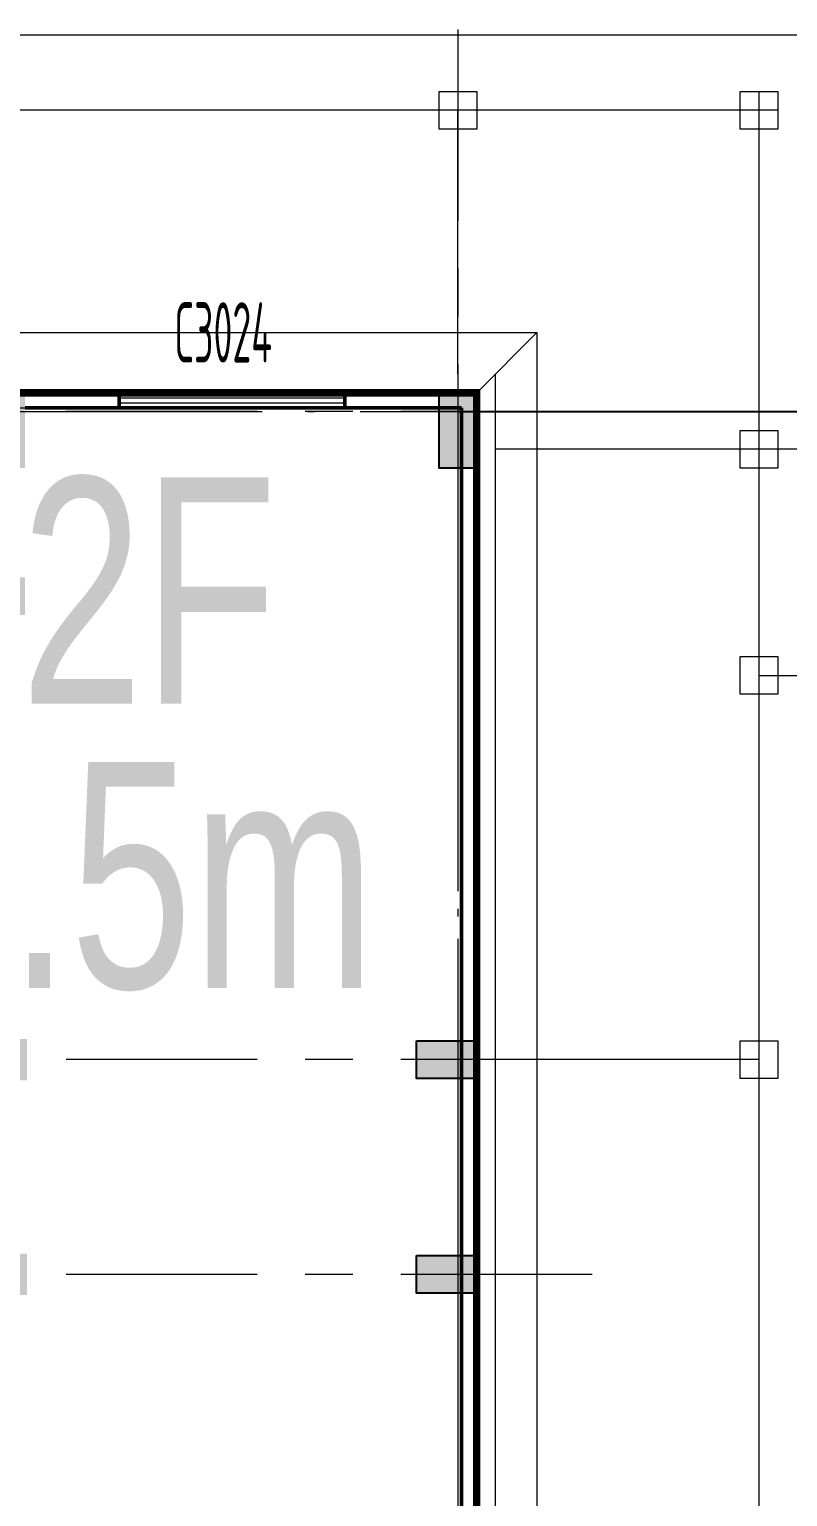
# Model space of a CAD drawing. Header units: metres. Extents: x 497148 to 498044, y 2998751 to 2999627.
# Drawn here: x 497779.74 to 497789.82, y 2999098.93 to 2999118.41 of the extents above; entities that cross this region are included whole.
import ezdxf

# ---------------------------------------------------------------- set-up
doc = ezdxf.new("R2010")
doc.units = ezdxf.units.M
for name, pattern in [('CENTER', [2, 1.25, -0.25, 0.25, -0.25]), ('DOTE', [2.4200000000000004, 2, -0.2, 0.02, -0.2]), ('ZQWS-轴网线', [4448, 2540, -636, 636, -636])]:
    doc.linetypes.add(name, pattern=pattern)
for name, color, linetype in [('A-WALL', 4, 'Continuous'), ('A-楼板', 5, 'Continuous'), ('A-窗', 2, 'Continuous'), ('AXIS', 253, 'DOTE'), ('COLU', 2, 'Continuous'), ('DOTE', 1, 'CENTER'), ('文字', 255, 'Continuous'), ('新建建筑', 2, 'Continuous')]:
    doc.layers.add(name, color=color, linetype=linetype)
for name, color, linetype, lineweight in [('A-门窗号', 7, 'Continuous', 5), ('常规模型', 2, 'Continuous', 18), ('桁架-管廊', 6, 'Continuous', 0), ('道路', 4, 'Continuous', 15)]:
    doc.layers.add(name, color=color, linetype=linetype, lineweight=lineweight)
doc.layers.add('建筑轴线', color=1, linetype='DOTE', lineweight=15, plot=False)
doc.styles.add('Hztxt-TSSDENG', font='TSSDENG', dxfattribs={"bigfont": 'Hztxt'})
doc.styles.add('亨利项目总图布置_2022_8_8_t3--03$0$亨利项目总图布置_2022_8_8_t3--02$0$CEC', font='ARIALN.TTF')

# ---------------------------------------------------------------- blocks, each defined once
blk = doc.blocks.new('新块')
at = {"layer": 'AXIS', "color": 3, "linetype": 'Continuous'}
blk.add_line((497785.434313934, 2999113.332702593), (497792.9521044451, 2999113.332702593), dxfattribs=at)
at = {"layer": '建筑轴线', "ltscale": 3}
blk.add_lwpolyline([(497572.434313934, 2999113.332702593), (497785.434313934, 2999113.332702593), (497785.434313934, 2999077.832702593), (497572.434313934, 2999077.832702593)], close=True, dxfattribs=at)
at = {"layer": '新建建筑', "linetype": 'Continuous', "const_width": 0.1}
blk.add_lwpolyline([(497785.684313934, 2999077.582702593), (497572.184313934, 2999077.582702593), (497572.184313934, 2999113.582702593), (497785.684313934, 2999113.582702593)], close=True, dxfattribs=at)
at = {"layer": '桁架-管廊', "linetype": 'ByBlock', "ltscale": 0.2}
for p, q in [((497789.4343139344, 2999112.832702593), (497785.9343139339, 2999112.832702593)), ((497789.4343139344, 2999104.732702593), (497785.9343139339, 2999104.732702593))]:
    blk.add_line(p, q, dxfattribs=at)
for points in [[(497785.184313934, 2999117.582702593), (497785.684313934, 2999117.582702593), (497785.684313934, 2999117.082702593), (497785.184313934, 2999117.082702593)], [(497789.1843139344, 2999117.582702593), (497789.6843139344, 2999117.582702593), (497789.6843139344, 2999117.082702593), (497789.1843139344, 2999117.082702593)], [(497789.1843139344, 2999113.082702593), (497789.6843139344, 2999113.082702593), (497789.6843139344, 2999112.582702593), (497789.1843139344, 2999112.582702593)], [(497789.1843139344, 2999110.082702593), (497789.6843139344, 2999110.082702593), (497789.6843139344, 2999109.582702593), (497789.1843139344, 2999109.582702593)], [(497789.1843139344, 2999104.982702593), (497789.6843139344, 2999104.982702593), (497789.6843139344, 2999104.482702593), (497789.1843139344, 2999104.482702593)]]:
    blk.add_lwpolyline(points, close=True, dxfattribs=at)
for points in [[(497789.4343139344, 2999117.582702593), (497789.4343139344, 2999056.332702593)], [(497785.434313934, 2999113.832702593), (497785.434313934, 2999117.332702593)], [(497785.9343139339, 2999056.332702593), (497785.9343139339, 2999113.832702593)], [(497812.9343139339, 2999112.832702593), (497789.1843139344, 2999112.832702593)], [(497789.4343139344, 2999109.832702593), (497812.9343139339, 2999109.832702593)]]:
    blk.add_lwpolyline(points, dxfattribs=at)
at = {"layer": '桁架-管廊', "linetype": 'ByBlock', "ltscale": 0.2, "elevation": 1.164153218269348e-10}
blk.add_lwpolyline([(497789.6843139344, 2999117.332702593), (497775.6843139335, 2999117.332702593)], dxfattribs=at)
at = {"layer": '道路', "linetype": 'ByBlock', "lineweight": 0, "ltscale": 0.2}
blk.add_line((497773.9343139339, 2999118.332702593), (497792.9343139339, 2999118.332702593), dxfattribs=at)
at = {"layer": '文字', "color": 7, "style": '亨利项目总图布置_2022_8_8_t3--03$0$亨利项目总图布置_2022_8_8_t3--02$0$CEC', "width": 0.85}
for s, p in [('2F', (497779.6257258836, 2999109.458841996)), ('H=25.5m', (497772.4067445446, 2999105.682236223))]:
    blk.add_text(s, height=3, dxfattribs=at).set_placement(p)
blk = doc.blocks.new('组合窗-双层双列-上部固定下部推拉 - C3024-4489019-0_000平面图_118')
at = {"color": 0, "lineweight": 50}
for p, q in [((-1500.000000000013, -100), (-1500.000000000013, 100)), ((1499.999999999998, 100), (1499.999999999998, -100))]:
    blk.add_line(p, q, dxfattribs=at)
at = {"color": 0, "lineweight": 18}
for p, q in [((-1500.000000000013, 100), (1499.999999999998, 100)), ((-1500.000000000013, 33.33333333332499), (1499.999999999998, 33.33333333332499)), ((-1500.000000000013, -33.33333333333751), (1499.999999999998, -33.33333333333751)), ((1499.999999999998, -100), (-1500.000000000013, -100))]:
    blk.add_line(p, q, dxfattribs=at)
blk = doc.blocks.new('一层_dwg_一层-5204054-0_000平面图_118')
at = {"layer": 'COLU', "color": 0, "flags": 128}
for points in [[(243466.4961097577, 65529.47775273887), (243966.4961097577, 65529.47775273887), (243966.4961097577, 64529.47775273887), (243466.4961097577, 64529.47775273887)], [(243166.4961097576, 56929.4777527389), (243966.4961097576, 56929.4777527389), (243966.4961097576, 56429.4777527389), (243166.4961097576, 56429.4777527389)], [(243166.4961097576, 54079.47775273889), (243966.4961097576, 54079.47775273889), (243966.4961097576, 53579.47775273889), (243166.4961097576, 53579.47775273889)]]:
    blk.add_lwpolyline(points, close=True, dxfattribs=at)
blk = doc.blocks.new('一层_dwg-4685749-0_000平面图_118')
at = {"lineweight": 5}
h = blk.add_hatch(color=0, dxfattribs=at)
h.paths.add_polyline_path([(178893.7664674755, 10714.37364341245), (179393.7664674756, 10714.37364341245), (179393.7664674756, 11214.37364341245), (178893.7664674755, 11214.37364341245)], flags=0)
h.paths.add_polyline_path([(151568.7664674752, 10714.37364341291), (152068.7664674752, 10714.37364341291), (152068.7664674752, 11414.37364341292), (151568.7664674752, 11414.37364341292)], flags=0)
h.paths.add_polyline_path([(229893.7664674754, 10714.37364341291), (230393.7664674754, 10714.37364341291), (230393.7664674754, 11414.37364341292), (229893.7664674754, 11414.37364341292)], flags=0)
h.paths.add_polyline_path([(188068.7664674753, 10714.37364341291), (188068.7664674753, 11414.37364341292), (187568.7664674753, 11414.37364341292), (187568.7664674753, 10714.37364341291)], flags=0)
h.paths.add_polyline_path([(229743.7664674754, 10714.37364341291), (229743.7664674754, 11414.37364341292), (229243.7664674754, 11414.37364341292), (229243.7664674754, 10714.37364341291)], flags=0)
h.paths.add_polyline_path([(211568.7664674754, 10714.37364341291), (212068.7664674754, 10714.37364341291), (212068.7664674754, 11414.37364341292), (211568.7664674754, 11414.37364341292)], flags=0)
h.paths.add_polyline_path([(42068.76646747504, 10714.37364341291), (42568.76646747505, 10714.37364341291), (42568.76646747505, 11414.37364341292), (42068.76646747504, 11414.37364341292)], flags=0)
h.paths.add_polyline_path([(217568.7664674754, 10714.37364341291), (218068.7664674754, 10714.37364341291), (218068.7664674754, 11414.37364341292), (217568.7664674754, 11414.37364341292)], flags=0)
h.paths.add_polyline_path([(55568.76646747506, 10714.37364341291), (56068.76646747508, 10714.37364341291), (56068.76646747508, 11414.37364341292), (55568.76646747506, 11414.37364341292)], flags=0)
h.paths.add_polyline_path([(115568.7664674751, 10714.37364341291), (116068.7664674751, 10714.37364341291), (116068.7664674751, 11414.37364341292), (115568.7664674751, 11414.37364341292)], flags=0)
h.paths.add_polyline_path([(50068.76646747505, 10714.37364341291), (50068.76646747505, 11414.37364341292), (49568.76646747506, 11414.37364341292), (49568.76646747506, 10714.37364341291)], flags=0)
h.paths.add_polyline_path([(181568.7664674753, 10714.37364341291), (182068.7664674753, 10714.37364341291), (182068.7664674753, 11414.37364341292), (181568.7664674753, 11414.37364341292)], flags=0)
h.paths.add_polyline_path([(109743.7664674751, 10714.37364341291), (109743.7664674751, 11414.37364341292), (109243.7664674751, 11414.37364341292), (109243.7664674751, 10714.37364341291)], flags=0)
h.paths.add_polyline_path([(91568.7664674751, 10714.37364341291), (92068.7664674751, 10714.37364341291), (92068.7664674751, 11414.37364341292), (91568.7664674751, 11414.37364341292)], flags=0)
h.paths.add_polyline_path([(236068.7664674754, 10714.37364341291), (236068.7664674754, 11414.37364341292), (235568.7664674754, 11414.37364341292), (235568.7664674754, 10714.37364341291)], flags=0)
h.paths.add_polyline_path([(74068.76646747508, 10714.37364341291), (74068.76646747508, 11414.37364341292), (73568.76646747508, 11414.37364341292), (73568.76646747508, 10714.37364341291)], flags=0)
h.paths.add_polyline_path([(88568.7664674751, 10714.37364341291), (89068.76646747511, 10714.37364341291), (89068.76646747511, 11214.37364341292), (88568.7664674751, 11214.37364341292)], flags=0)
h.paths.add_polyline_path([(61568.76646747507, 10714.37364341291), (62068.76646747508, 10714.37364341291), (62068.76646747508, 11414.37364341292), (61568.76646747507, 11414.37364341292)], flags=0)
h.paths.add_polyline_path([(133568.7664674752, 10714.37364341291), (134068.7664674752, 10714.37364341291), (134068.7664674752, 11414.37364341292), (133568.7664674752, 11414.37364341292)], flags=0)
h.paths.add_polyline_path([(67568.76646747506, 10714.37364341291), (68068.76646747506, 10714.37364341291), (68068.76646747506, 11414.37364341292), (67568.76646747506, 11414.37364341292)], flags=0)
h.paths.add_polyline_path([(169568.7664674752, 10714.37364341291), (170068.7664674752, 10714.37364341291), (170068.7664674752, 11414.37364341292), (169568.7664674752, 11414.37364341292)], flags=0)
h.paths.add_polyline_path([(193568.7664674754, 10714.37364341291), (194068.7664674754, 10714.37364341291), (194068.7664674754, 11414.37364341292), (193568.7664674754, 11414.37364341292)], flags=0)
h.paths.add_polyline_path([(200068.7664674753, 10714.37364341291), (200068.7664674753, 11414.37364341292), (199568.7664674754, 11414.37364341292), (199568.7664674754, 10714.37364341291)], flags=0)
h.paths.add_polyline_path([(164068.7664674752, 10714.37364341291), (164068.7664674752, 11414.37364341292), (163568.7664674752, 11414.37364341292), (163568.7664674752, 10714.37364341291)], flags=0)
h.paths.add_polyline_path([(176393.7664674753, 10714.37364341291), (176393.7664674753, 11414.37364341292), (175893.7664674753, 11414.37364341292), (175893.7664674753, 10714.37364341291)], flags=0)
h.paths.add_polyline_path([(205868.7664674753, 10714.37364341291), (206368.7664674752, 10714.37364341291), (206368.7664674752, 11414.37364341292), (205868.7664674753, 11414.37364341292)], flags=0)
h.paths.add_polyline_path([(223568.7664674754, 10714.37364341291), (224068.7664674754, 10714.37364341291), (224068.7664674754, 11414.37364341292), (223568.7664674754, 11414.37364341292)], flags=0)
h.paths.add_polyline_path([(249568.7664674754, 10714.37364341291), (249568.7664674754, 11414.37364341292), (249068.7664674754, 11414.37364341292), (249068.7664674754, 10714.37364341291)], flags=0)
h.paths.add_polyline_path([(175743.7664674752, 10714.37364341291), (175743.7664674752, 11414.37364341292), (175243.7664674752, 11414.37364341292), (175243.7664674752, 10714.37364341291)], flags=0)
h.paths.add_polyline_path([(255568.7664674755, 10714.37364341291), (255568.7664674755, 11414.37364341292), (255068.7664674754, 11414.37364341292), (255068.7664674754, 10714.37364341291)], flags=0)
h.paths.add_polyline_path([(128068.7664674751, 10714.37364341291), (128068.7664674751, 11414.37364341292), (127568.7664674752, 11414.37364341292), (127568.7664674752, 10714.37364341291)], flags=0)
h.paths.add_polyline_path([(79568.76646747508, 10714.37364341291), (80068.76646747507, 10714.37364341291), (80068.76646747507, 11414.37364341292), (79568.76646747508, 11414.37364341292)], flags=0)
h.paths.add_polyline_path([(243568.7664674754, 10714.37364341291), (243568.7664674754, 11414.37364341292), (243068.7664674754, 11414.37364341292), (243068.7664674754, 10714.37364341291)], flags=0)
h.paths.add_polyline_path([(85568.76646747511, 10714.37364341291), (86068.7664674751, 10714.37364341291), (86068.7664674751, 11414.37364341292), (85568.76646747511, 11414.37364341292)], flags=0)
h.paths.add_polyline_path([(98068.76646747511, 10714.37364341293), (98068.76646747511, 11414.37364341294), (97568.76646747511, 11414.37364341294), (97568.76646747511, 10714.37364341293), (97686.14037143515, 10714.37364341293)], flags=0)
h.paths.add_polyline_path([(103568.7664674751, 10714.37364341293), (104068.7664674751, 10714.37364341293), (104068.7664674751, 11414.37364341294), (103568.7664674751, 11414.37364341294)], flags=0)
h.paths.add_polyline_path([(121568.766467475, 10714.37364341294), (122068.766467475, 10714.37364341294), (122068.766467475, 11414.37364341294), (121568.766467475, 11414.37364341294)], flags=0)
h.paths.add_polyline_path([(110393.7664674751, 10714.37364341294), (110393.7664674751, 11414.37364341294), (109893.7664674751, 11414.37364341294), (109893.7664674751, 10714.37364341294)], flags=0)
h.paths.add_polyline_path([(146068.7664674752, 10714.37364341295), (146068.7664674752, 11414.37364341295), (145568.7664674752, 11414.37364341295), (145568.7664674752, 10714.37364341295)], flags=0)
h.paths.add_polyline_path([(158068.7664674752, 10714.37364341295), (158068.7664674752, 11414.37364341295), (157568.7664674752, 11414.37364341295), (157568.7664674752, 10714.37364341295)], flags=0)
h.paths.add_polyline_path([(140068.7664674752, 10714.37364341295), (140068.7664674752, 11414.37364341295), (139568.7664674752, 11414.37364341295), (139568.7664674752, 10714.37364341295)], flags=0)
h.paths.add_polyline_path([(243568.7664674752, 13164.37364341227), (243568.7664674752, 13664.37364341227), (243068.7664674752, 13664.37364341227), (243068.7664674752, 13164.37364341227)], flags=0)
h.paths.add_polyline_path([(249068.7664674752, 13164.37364341227), (249568.7664674752, 13164.37364341227), (249568.7664674752, 13664.37364341227), (249068.7664674752, 13664.37364341227)], flags=0)
h.paths.add_polyline_path([(140068.766467475, 15214.37364341295), (140068.766467475, 15714.37364341295), (139568.7664674751, 15714.37364341295), (139568.7664674751, 15214.37364341295)], flags=0)
h.paths.add_polyline_path([(157568.7664674753, 15214.37364341295), (158068.7664674753, 15214.37364341295), (158068.7664674753, 15714.37364341295), (157568.7664674753, 15714.37364341295)], flags=0)
h.paths.add_polyline_path([(151568.7664674751, 15214.37364341295), (152068.7664674751, 15214.37364341295), (152068.7664674751, 15714.37364341295), (151568.7664674751, 15714.37364341295)], flags=0)
h.paths.add_polyline_path([(128068.766467475, 15214.37364341295), (128068.766467475, 15714.37364341295), (127568.766467475, 15714.37364341295), (127568.766467475, 15214.37364341295)], flags=0)
h.paths.add_polyline_path([(146068.7664674751, 15214.37364341295), (146068.7664674751, 15714.37364341295), (145568.766467475, 15714.37364341295), (145568.766467475, 15214.37364341295)], flags=0)
h.paths.add_polyline_path([(133568.766467475, 15214.37364341295), (134068.766467475, 15214.37364341295), (134068.766467475, 15714.37364341295), (133568.766467475, 15714.37364341295)], flags=0)
h.paths.add_polyline_path([(88568.7664674751, 18064.37364341292), (89068.76646747511, 18064.37364341292), (89068.76646747511, 18564.37364341292), (88568.7664674751, 18564.37364341292)], flags=0)
h.paths.add_polyline_path([(79718.76646747516, 18064.37364341292), (80068.76646747507, 18064.37364341292), (80068.76646747507, 18564.37364341292), (79568.76646747508, 18564.37364341292), (79568.76646747508, 18064.37364341292)], flags=0)
h.paths.add_polyline_path([(85568.76646747511, 18064.37364341292), (86068.7664674751, 18064.37364341292), (86068.7664674751, 18564.37364341292), (85568.76646747511, 18564.37364341292)], flags=0)
h.paths.add_polyline_path([(74068.76646747508, 18064.37364341293), (74068.76646747508, 18564.37364341293), (73568.76646747508, 18564.37364341293), (73568.76646747508, 18064.37364341293)], flags=0)
h.paths.add_polyline_path([(178893.7664674756, 18064.37364341294), (179393.7664674756, 18064.37364341294), (179393.7664674756, 18564.37364341294), (178893.7664674756, 18564.37364341294)], flags=0)
h.paths.add_polyline_path([(164068.7664674751, 18064.37364341295), (164068.7664674751, 18564.37364341295), (163568.7664674751, 18564.37364341295), (163568.7664674751, 18064.37364341295)], flags=0)
h.paths.add_polyline_path([(175243.7664674751, 18064.37364341295), (175743.7664674751, 18064.37364341295), (175743.7664674751, 18564.37364341295), (175243.7664674751, 18564.37364341295)], flags=0)
h.paths.add_polyline_path([(175893.7664674753, 18064.37364341295), (176393.7664674753, 18064.37364341295), (176393.7664674753, 18564.37364341295), (175893.7664674753, 18564.37364341295)], flags=0)
h.paths.add_polyline_path([(169568.7664674751, 18064.37364341299), (170068.7664674751, 18064.37364341299), (170068.7664674751, 18564.37364341299), (169568.7664674751, 18564.37364341299)], flags=0)
h.paths.add_polyline_path([(169568.7664674752, 20714.37364341298), (170068.7664674752, 20714.37364341298), (170068.7664674752, 21714.37364341298), (169568.7664674752, 21714.37364341298), (169568.7664674752, 21013.89584500883)], flags=0)
h.paths.add_polyline_path([(55568.76646747506, 20714.37364341298), (56068.76646747508, 20714.37364341298), (56068.76646747508, 21714.37364341298), (55568.76646747506, 21714.37364341298), (55568.76646747506, 21013.89584500883)], flags=0)
h.paths.add_polyline_path([(175743.7664674753, 20714.37364341298), (175743.7664674753, 21714.37364341298), (175243.7664674753, 21714.37364341298), (175243.7664674753, 20714.37364341298)], flags=0)
h.paths.add_polyline_path([(49568.76646747506, 20714.37364341298), (50068.76646747505, 20714.37364341298), (50068.76646747505, 21714.37364341298), (49568.76646747506, 21714.37364341298), (49568.76646747506, 21013.89584500883)], flags=0)
h.paths.add_polyline_path([(164068.7664674752, 20714.37364341298), (164068.7664674752, 21714.37364341298), (163568.7664674752, 21714.37364341298), (163568.7664674752, 20714.37364341298)], flags=0)
h.paths.add_polyline_path([(133568.7664674752, 20714.37364341298), (134068.7664674752, 20714.37364341298), (134068.7664674752, 21714.37364341298), (133568.7664674752, 21714.37364341298), (133568.7664674752, 21013.89584500883)], flags=0)
h.paths.add_polyline_path([(158068.7664674752, 20714.37364341298), (158068.7664674752, 21714.37364341298), (157568.7664674752, 21714.37364341298), (157568.7664674752, 20714.37364341298)], flags=0)
h.paths.add_polyline_path([(92068.7664674751, 20714.37364341298), (92068.7664674751, 21714.37364341298), (91568.7664674751, 21714.37364341298), (91568.7664674751, 20714.37364341298)], flags=0)
h.paths.add_polyline_path([(61568.76646747507, 20714.37364341298), (62068.76646747508, 20714.37364341298), (62068.76646747508, 21714.37364341298), (61568.76646747507, 21714.37364341298), (61568.76646747507, 21013.89584500883)], flags=0)
h.paths.add_polyline_path([(73568.76646747508, 20714.37364341298), (74068.76646747508, 20714.37364341298), (74068.76646747508, 21714.37364341298), (73568.76646747508, 21714.37364341298), (73568.76646747508, 21013.89584500883)], flags=0)
h.paths.add_polyline_path([(67568.76646747507, 20714.37364341298), (68068.76646747507, 20714.37364341298), (68068.76646747507, 21714.37364341298), (67568.76646747507, 21714.37364341298), (67568.76646747507, 21013.89584500883)], flags=0)
h.paths.add_polyline_path([(85568.76646747511, 20714.37364341298), (86068.7664674751, 20714.37364341298), (86068.7664674751, 21714.37364341298), (85568.76646747511, 21714.37364341298), (85568.76646747511, 21013.89584500883)], flags=0)
h.paths.add_polyline_path([(109743.7664674751, 20714.37364341298), (109743.7664674751, 21714.37364341298), (109243.7664674751, 21714.37364341298), (109243.7664674751, 20714.37364341298)], flags=0)
h.paths.add_polyline_path([(42068.76646747504, 20714.37364341298), (42568.76646747505, 20714.37364341298), (42568.76646747505, 21714.37364341298), (42068.76646747504, 21714.37364341298), (42068.76646747504, 21013.89584500883)], flags=0)
h.paths.add_polyline_path([(151568.7664674752, 20714.37364341298), (152068.7664674752, 20714.37364341298), (152068.7664674752, 21714.37364341298), (151568.7664674752, 21714.37364341298), (151568.7664674752, 21013.89584500883)], flags=0)
h.paths.add_polyline_path([(206368.7664674752, 20714.373643413), (206368.7664674752, 21714.37364341299), (205868.7664674753, 21714.37364341299), (205868.7664674753, 20714.373643413)], flags=0)
h.paths.add_polyline_path([(249068.7664674754, 20714.373643413), (249568.7664674754, 20714.373643413), (249568.7664674754, 21714.37364341299), (249068.7664674754, 21714.37364341299), (249068.7664674754, 21013.89584500883)], flags=0)
h.paths.add_polyline_path([(255568.7664674755, 20714.373643413), (255568.7664674755, 21714.37364341299), (255068.7664674754, 21714.37364341299), (255068.7664674754, 20714.373643413)], flags=0)
h.paths.add_polyline_path([(212068.7664674754, 20714.373643413), (212068.7664674754, 21714.37364341299), (211568.7664674754, 21714.37364341299), (211568.7664674754, 20714.373643413)], flags=0)
h.paths.add_polyline_path([(217568.7664674754, 20714.373643413), (218068.7664674754, 20714.373643413), (218068.7664674754, 21714.37364341299), (217568.7664674754, 21714.37364341299), (217568.7664674754, 21013.89584500883)], flags=0)
h.paths.add_polyline_path([(224068.7664674754, 20714.373643413), (224068.7664674754, 21714.37364341299), (223568.7664674754, 21714.37364341299), (223568.7664674754, 20714.373643413)], flags=0)
h.paths.add_polyline_path([(199568.7664674754, 20714.373643413), (200068.7664674753, 20714.373643413), (200068.7664674753, 21714.37364341299), (199568.7664674754, 21714.37364341299), (199568.7664674754, 21013.89584500883)], flags=0)
h.paths.add_polyline_path([(193568.7664674754, 20714.373643413), (194068.7664674754, 20714.373643413), (194068.7664674754, 21714.37364341299), (193568.7664674754, 21714.37364341299), (193568.7664674754, 21013.89584500883)], flags=0)
h.paths.add_polyline_path([(80068.76646747507, 20714.373643413), (80068.76646747507, 21714.37364341299), (79568.76646747508, 21714.37364341299), (79568.76646747508, 20714.373643413)], flags=0)
h.paths.add_polyline_path([(97686.14037143515, 20714.373643413), (98068.76646747511, 20714.373643413), (98068.76646747511, 21714.37364341299), (97568.76646747511, 21714.37364341299), (97568.76646747511, 20714.373643413)], flags=0)
h.paths.add_polyline_path([(116068.7664674751, 20714.373643413), (116068.7664674751, 21714.37364341299), (115568.7664674751, 21714.37364341299), (115568.7664674751, 20714.373643413)], flags=0)
h.paths.add_polyline_path([(104068.7664674751, 20714.373643413), (104068.7664674751, 21714.37364341299), (103568.7664674751, 21714.37364341299), (103568.7664674751, 20714.373643413)], flags=0)
h.paths.add_polyline_path([(181568.7664674753, 20714.373643413), (182068.7664674753, 20714.373643413), (182068.7664674753, 21714.37364341299), (181568.7664674753, 21714.37364341299), (181568.7664674753, 21013.89584500883)], flags=0)
h.paths.add_polyline_path([(188068.7664674753, 20714.373643413), (188068.7664674753, 21714.37364341299), (187568.7664674753, 21714.37364341299), (187568.7664674753, 20714.373643413)], flags=0)
h.paths.add_polyline_path([(235568.7664674754, 20714.373643413), (236068.7664674754, 20714.373643413), (236068.7664674754, 21714.37364341299), (235568.7664674754, 21714.37364341299), (235568.7664674754, 21013.89584500883)], flags=0)
h.paths.add_polyline_path([(229243.7664674754, 20714.373643413), (229743.7664674754, 20714.373643413), (229743.7664674754, 21714.37364341299), (229243.7664674754, 21714.37364341299), (229243.7664674754, 21013.89584500883)], flags=0)
h.paths.add_polyline_path([(139568.7664674752, 20714.373643413), (140068.7664674752, 20714.373643413), (140068.7664674752, 21714.37364341299), (139568.7664674752, 21714.37364341299), (139568.7664674752, 21013.89584500883)], flags=0)
h.paths.add_polyline_path([(230393.7664674754, 20714.373643413), (230393.7664674754, 21714.37364341299), (229893.7664674754, 21714.37364341299), (229893.7664674754, 20714.373643413)], flags=0)
h.paths.add_polyline_path([(110393.7664674751, 20714.373643413), (110393.7664674751, 21714.37364341299), (109893.7664674751, 21714.37364341299), (109893.7664674751, 20714.373643413)], flags=0)
h.paths.add_polyline_path([(243068.7664674754, 20714.373643413), (243568.7664674754, 20714.373643413), (243568.7664674754, 21714.37364341299), (243068.7664674754, 21714.37364341299), (243068.7664674754, 21013.89584500883)], flags=0)
h.paths.add_polyline_path([(122068.766467475, 20714.373643413), (122068.766467475, 21714.37364341299), (121568.766467475, 21714.37364341299), (121568.766467475, 20714.373643413)], flags=0)
h.paths.add_polyline_path([(128068.766467475, 20714.373643413), (128068.766467475, 21714.37364341299), (127568.766467475, 21714.37364341299), (127568.766467475, 20714.373643413)], flags=0)
h.paths.add_polyline_path([(176393.7664674753, 20714.373643413), (176393.7664674753, 21714.37364341301), (175893.7664674753, 21714.37364341301), (175893.7664674753, 20714.373643413)], flags=0)
h.paths.add_polyline_path([(145568.7664674752, 20714.373643413), (146068.7664674752, 20714.373643413), (146068.7664674752, 21714.37364341301), (145568.7664674752, 21714.37364341301), (145568.7664674752, 21013.89584500883)], flags=0)
h.paths.add_polyline_path([(206368.7664674752, 23189.37364341294), (206368.7664674752, 24839.37364341293), (205868.7664674751, 24839.37364341293), (205868.7664674751, 23189.37364341294)], flags=0)
h.paths.add_polyline_path([(199568.7664674752, 23189.37364341294), (200068.7664674753, 23189.37364341294), (200068.7664674753, 24839.37364341293), (199568.7664674752, 24839.37364341293)], flags=0)
h.paths.add_polyline_path([(194068.7664674753, 23189.37364341294), (194068.7664674753, 24839.37364341293), (193568.7664674753, 24839.37364341293), (193568.7664674753, 23189.37364341294)], flags=0)
h.paths.add_polyline_path([(229043.7664674753, 23564.37364341293), (229743.7664674753, 23564.37364341293), (229743.7664674753, 24264.37364341292), (229043.7664674753, 24264.37364341292)], flags=0)
h.paths.add_polyline_path([(224168.7664674752, 23564.37364341293), (224168.7664674752, 24264.37364341292), (223468.7664674752, 24264.37364341292), (223468.7664674752, 23564.37364341293)], flags=0)
h.paths.add_polyline_path([(217468.7664674751, 23564.37364341293), (218168.766467475, 23564.37364341293), (218168.766467475, 24264.37364341292), (217468.7664674751, 24264.37364341292)], flags=0)
h.paths.add_polyline_path([(212168.7664674752, 23564.37364341293), (212168.7664674752, 24264.37364341292), (211468.7664674753, 24264.37364341292), (211468.7664674753, 23564.37364341293)], flags=0)
h.paths.add_polyline_path([(230593.7664674753, 23564.37364341583), (230593.7664674753, 24264.37364341583), (229893.7664674753, 24264.37364341583), (229893.7664674753, 23564.37364341583)], flags=0)
h.paths.add_polyline_path([(187543.7664674752, 24289.37364341293), (188093.7664674752, 24289.37364341293), (188093.7664674752, 24839.37364341293), (187543.7664674752, 24839.37364341293)], flags=0)
h.paths.add_polyline_path([(182093.7664674752, 24289.37364341293), (182093.7664674752, 24839.37364341293), (181543.7664674752, 24839.37364341293), (181543.7664674752, 24289.37364341293)], flags=0)
h.paths.add_polyline_path([(104093.7664674751, 24289.37364341294), (104093.7664674751, 24839.37364341293), (103543.7664674751, 24839.37364341293), (103543.7664674751, 24289.37364341294)], flags=0)
h.paths.add_polyline_path([(109893.7664674751, 24289.37364341294), (110443.7664674751, 24289.37364341294), (110443.7664674751, 24839.37364341293), (109893.7664674751, 24839.37364341293)], flags=0)
h.paths.add_polyline_path([(121543.7664674752, 24289.37364341294), (122093.7664674751, 24289.37364341294), (122093.7664674751, 24839.37364341293), (121543.7664674752, 24839.37364341293)], flags=0)
h.paths.add_polyline_path([(97686.14037143515, 24289.37364341294), (98093.76646747511, 24289.37364341294), (98093.76646747511, 24839.37364341293), (97543.76646747513, 24839.37364341293), (97543.76646747513, 24289.37364341294)], flags=0)
h.paths.add_polyline_path([(163543.7664674752, 24289.37364341294), (164093.7664674752, 24289.37364341294), (164093.7664674752, 24839.37364341293), (163543.7664674752, 24839.37364341293)], flags=0)
h.paths.add_polyline_path([(175193.7664674753, 24289.37364341294), (175743.7664674753, 24289.37364341294), (175743.7664674753, 24839.37364341293), (175193.7664674753, 24839.37364341293)], flags=0)
h.paths.add_polyline_path([(133543.7664674751, 24289.37364341294), (134093.7664674752, 24289.37364341294), (134093.7664674752, 24839.37364341293), (133543.7664674751, 24839.37364341293)], flags=0)
h.paths.add_polyline_path([(175893.7664674753, 24289.37364341294), (176443.7664674753, 24289.37364341294), (176443.7664674753, 24839.37364341293), (175893.7664674753, 24839.37364341293)], flags=0)
h.paths.add_polyline_path([(146093.7664674752, 24289.37364341294), (146093.7664674752, 24839.37364341293), (145543.7664674752, 24839.37364341293), (145543.7664674752, 24289.37364341294)], flags=0)
h.paths.add_polyline_path([(80093.7664674751, 24289.37364341294), (80093.7664674751, 24839.37364341293), (79543.76646747511, 24839.37364341293), (79543.76646747511, 24289.37364341294)], flags=0)
h.paths.add_polyline_path([(85543.7664674751, 24289.37364341294), (86093.76646747511, 24289.37364341294), (86093.76646747511, 24839.37364341293), (85543.7664674751, 24839.37364341293)], flags=0)
h.paths.add_polyline_path([(128093.7664674752, 24289.37364341294), (128093.7664674752, 24839.37364341293), (127543.7664674751, 24839.37364341293), (127543.7664674751, 24289.37364341294)], flags=0)
h.paths.add_polyline_path([(151543.7664674752, 24289.37364341294), (152093.7664674752, 24289.37364341294), (152093.7664674752, 24839.37364341293), (151543.7664674752, 24839.37364341293)], flags=0)
h.paths.add_polyline_path([(109193.7664674751, 24289.37364341294), (109743.7664674751, 24289.37364341294), (109743.7664674751, 24839.37364341293), (109193.7664674751, 24839.37364341293)], flags=0)
h.paths.add_polyline_path([(169543.7664674752, 24289.37364341295), (170093.7664674752, 24289.37364341295), (170093.7664674752, 24839.37364341295), (169543.7664674752, 24839.37364341295)], flags=0)
h.paths.add_polyline_path([(140093.7664674752, 24289.37364341295), (140093.7664674752, 24839.37364341295), (139543.7664674752, 24839.37364341295), (139543.7664674752, 24289.37364341295)], flags=0)
h.paths.add_polyline_path([(157543.7664674752, 24289.37364341295), (158093.7664674752, 24289.37364341295), (158093.7664674752, 24839.37364341295), (157543.7664674752, 24839.37364341295)], flags=0)
h.paths.add_polyline_path([(91543.76646747511, 24289.37364341295), (92093.7664674751, 24289.37364341295), (92093.7664674751, 24839.37364341295), (91543.76646747511, 24839.37364341295)], flags=0)
h.paths.add_polyline_path([(115543.7664674751, 24289.37364341295), (116093.7664674751, 24289.37364341295), (116093.7664674751, 24839.37364341295), (115543.7664674751, 24839.37364341295)], flags=0)
h.paths.add_polyline_path([(235543.7664674755, 27439.3736434129), (236093.7664674755, 27439.3736434129), (236093.7664674755, 27989.3736434129), (235543.7664674755, 27989.3736434129)], flags=0)
h.paths.add_polyline_path([(243043.7664674755, 27439.3736434129), (243593.7664674754, 27439.3736434129), (243593.7664674754, 27989.3736434129), (243043.7664674755, 27989.3736434129)], flags=0)
h.paths.add_polyline_path([(249593.7664674755, 27439.3736434129), (249593.7664674755, 27989.3736434129), (249043.7664674755, 27989.3736434129), (249043.7664674755, 27439.3736434129)], flags=0)
h.paths.add_polyline_path([(62093.76646747501, 27439.37364341294), (62093.76646747501, 27989.37364341294), (61543.76646747503, 27989.37364341294), (61543.76646747503, 27439.37364341294)], flags=0)
h.paths.add_polyline_path([(64568.76646747502, 27439.37364341294), (65118.76646747503, 27439.37364341294), (65118.76646747503, 27989.37364341294), (64568.76646747502, 27989.37364341294)], flags=0)
h.paths.add_polyline_path([(56093.76646747508, 27439.37364341294), (56093.76646747508, 27989.37364341294), (55543.76646747507, 27989.37364341294), (55543.76646747507, 27439.37364341294)], flags=0)
h.paths.add_polyline_path([(50093.76646747506, 27439.37364341294), (50093.76646747506, 27989.37364341294), (49558.76646747514, 27989.37364341294), (49558.76646747514, 27439.37364341294)], flags=0)
h.paths.add_polyline_path([(255568.7664674753, 27464.37364341294), (255568.7664674753, 27964.37364341293), (254768.7664674754, 27964.37364341293), (254768.7664674754, 27464.37364341294)], flags=0)
h.paths.add_polyline_path([(42578.76646747513, 27464.37364341294), (42578.76646747513, 27964.37364341295), (42068.76646747504, 27964.37364341295), (42068.76646747504, 27464.37364341294)], flags=0)
h.paths.add_polyline_path([(243593.7664674754, 34739.37364341291), (243593.7664674754, 35289.3736434129), (243043.7664674755, 35289.3736434129), (243043.7664674755, 34739.37364341291)], flags=0)
h.paths.add_polyline_path([(249043.7664674755, 34739.37364341291), (249593.7664674755, 34739.37364341291), (249593.7664674755, 35289.3736434129), (249043.7664674755, 35289.3736434129)], flags=0)
h.paths.add_polyline_path([(236093.7664674755, 34739.37364341291), (236093.7664674755, 35289.3736434129), (235543.7664674755, 35289.3736434129), (235543.7664674755, 34739.37364341291)], flags=0)
h.paths.add_polyline_path([(64568.76646747502, 34739.37364341295), (65118.76646747503, 34739.37364341295), (65118.76646747503, 35289.37364341295), (64568.76646747502, 35289.37364341295)], flags=0)
h.paths.add_polyline_path([(55543.76646747507, 34739.37364341295), (56093.76646747508, 34739.37364341295), (56093.76646747508, 35289.37364341295), (55543.76646747507, 35289.37364341295)], flags=0)
h.paths.add_polyline_path([(49558.76646747514, 34739.37364341295), (50093.76646747506, 34739.37364341295), (50093.76646747506, 35289.37364341295), (49558.76646747514, 35289.37364341295), (49558.76646747514, 35274.37364341288)], flags=0)
h.paths.add_polyline_path([(61543.76646747503, 34739.37364341295), (62093.76646747501, 34739.37364341295), (62093.76646747501, 35289.37364341295), (61543.76646747503, 35289.37364341295)], flags=0)
h.paths.add_polyline_path([(42578.76646747513, 34764.37364341294), (42578.76646747513, 35264.37364341294), (42068.76646747504, 35264.37364341294), (42068.76646747504, 34764.37364341294)], flags=0)
h.paths.add_polyline_path([(255568.7664674753, 34764.37364341294), (255568.7664674753, 35264.37364341295), (254768.7664674754, 35264.37364341295), (254768.7664674754, 34764.37364341294)], flags=0)
h.paths.add_polyline_path([(229768.7664674755, 37589.37364341292), (229768.7664674755, 38139.37364341292), (229218.7664674755, 38139.37364341292), (229218.7664674755, 37589.37364341292)], flags=0)
h.paths.add_polyline_path([(187543.7664674754, 37589.37364341292), (188093.7664674754, 37589.37364341292), (188093.7664674754, 38139.37364341292), (187543.7664674754, 38139.37364341292)], flags=0)
h.paths.add_polyline_path([(236093.7664674755, 37589.37364341292), (236093.7664674755, 38139.37364341292), (235543.7664674755, 38139.37364341292), (235543.7664674755, 37589.37364341292)], flags=0)
h.paths.add_polyline_path([(212093.7664674754, 37589.37364341292), (212093.7664674754, 38139.37364341292), (211543.7664674754, 38139.37364341292), (211543.7664674754, 37589.37364341292)], flags=0)
h.paths.add_polyline_path([(182093.7664674754, 37589.37364341292), (182093.7664674754, 38139.37364341292), (181543.7664674754, 38139.37364341292), (181543.7664674754, 37589.37364341292)], flags=0)
h.paths.add_polyline_path([(243593.7664674754, 37589.37364341292), (243593.7664674754, 38139.37364341292), (243043.7664674755, 38139.37364341292), (243043.7664674755, 37589.37364341292)], flags=0)
h.paths.add_polyline_path([(230418.7664674755, 37589.37364341292), (230418.7664674755, 38139.37364341292), (229868.7664674755, 38139.37364341292), (229868.7664674755, 37589.37364341292)], flags=0)
h.paths.add_polyline_path([(199543.7664674754, 37589.37364341292), (200093.7664674754, 37589.37364341292), (200093.7664674754, 38139.37364341292), (199543.7664674754, 38139.37364341292)], flags=0)
h.paths.add_polyline_path([(249043.7664674755, 37589.37364341292), (249593.7664674755, 37589.37364341292), (249593.7664674755, 38139.37364341292), (249043.7664674755, 38139.37364341292)], flags=0)
h.paths.add_polyline_path([(205843.7664674754, 37589.37364341292), (206393.7664674753, 37589.37364341292), (206393.7664674753, 38139.37364341292), (205843.7664674754, 38139.37364341292)], flags=0)
h.paths.add_polyline_path([(223543.7664674755, 37589.37364341292), (224093.7664674754, 37589.37364341292), (224093.7664674754, 38139.37364341292), (223543.7664674755, 38139.37364341292)], flags=0)
h.paths.add_polyline_path([(218093.7664674754, 37589.37364341292), (218093.7664674754, 38139.37364341292), (217543.7664674754, 38139.37364341292), (217543.7664674754, 37589.37364341292)], flags=0)
h.paths.add_polyline_path([(194093.7664674754, 37589.37364341292), (194093.7664674754, 38139.37364341292), (193543.7664674754, 38139.37364341292), (193543.7664674754, 37589.37364341292)], flags=0)
h.paths.add_polyline_path([(163543.7664674753, 37589.37364341293), (164093.7664674752, 37589.37364341293), (164093.7664674752, 38139.37364341292), (163543.7664674753, 38139.37364341292)], flags=0)
h.paths.add_polyline_path([(157543.7664674753, 37589.37364341293), (158093.7664674753, 37589.37364341293), (158093.7664674753, 38139.37364341292), (157543.7664674753, 38139.37364341292)], flags=0)
h.paths.add_polyline_path([(176443.7664674755, 37589.37364341293), (176443.7664674755, 38139.37364341292), (175893.7664674755, 38139.37364341292), (175893.7664674755, 37589.37364341293)], flags=0)
h.paths.add_polyline_path([(146093.7664674752, 37589.37364341293), (146093.7664674752, 38139.37364341292), (145543.7664674752, 38139.37364341292), (145543.7664674752, 37589.37364341293)], flags=0)
h.paths.add_polyline_path([(169543.7664674752, 37589.37364341293), (170093.7664674752, 37589.37364341293), (170093.7664674752, 38139.37364341292), (169543.7664674752, 38139.37364341292)], flags=0)
h.paths.add_polyline_path([(139543.7664674752, 37589.37364341295), (140093.7664674752, 37589.37364341295), (140093.7664674752, 38139.37364341294), (139543.7664674752, 38139.37364341294)], flags=0)
h.paths.add_polyline_path([(91543.76646747511, 37589.37364341295), (92093.7664674751, 37589.37364341295), (92093.7664674751, 38139.37364341294), (91543.76646747511, 38139.37364341294)], flags=0)
h.paths.add_polyline_path([(97543.76646747517, 37589.37364341295), (98093.76646747516, 37589.37364341295), (98093.76646747516, 38139.37364341294), (97543.76646747517, 38139.37364341294)], flags=0)
h.paths.add_polyline_path([(80093.76646747516, 37589.37364341295), (80093.76646747516, 38139.37364341294), (79543.76646747514, 38139.37364341294), (79543.76646747514, 37589.37364341295)], flags=0)
h.paths.add_polyline_path([(115543.7664674752, 37589.37364341295), (116093.7664674752, 37589.37364341295), (116093.7664674752, 38139.37364341294), (115543.7664674752, 38139.37364341294)], flags=0)
h.paths.add_polyline_path([(134093.7664674752, 37589.37364341295), (134093.7664674752, 38139.37364341294), (133543.7664674752, 38139.37364341294), (133543.7664674752, 37589.37364341295)], flags=0)
h.paths.add_polyline_path([(85543.7664674751, 37589.37364341295), (86093.76646747511, 37589.37364341295), (86093.76646747511, 38139.37364341294), (85543.7664674751, 38139.37364341294)], flags=0)
h.paths.add_polyline_path([(104093.7664674752, 37589.37364341295), (104093.7664674752, 38139.37364341296), (103543.7664674752, 38139.37364341296), (103543.7664674752, 37589.37364341295)], flags=0)
h.paths.add_polyline_path([(109743.7664674751, 37589.37364341295), (109743.7664674751, 38139.37364341296), (109193.7664674751, 38139.37364341296), (109193.7664674751, 37589.37364341295)], flags=0)
h.paths.add_polyline_path([(56093.76646747508, 37589.37364341295), (56093.76646747508, 38139.37364341296), (55543.76646747507, 38139.37364341296), (55543.76646747507, 37589.37364341295)], flags=0)
h.paths.add_polyline_path([(73543.76646747514, 37589.37364341295), (74093.76646747514, 37589.37364341295), (74093.76646747514, 38139.37364341296), (73543.76646747514, 38139.37364341296)], flags=0)
h.paths.add_polyline_path([(50093.76646747506, 37589.37364341295), (50093.76646747506, 38139.37364341296), (49558.76646747514, 38139.37364341296), (49558.76646747514, 37589.37364341295)], flags=0)
h.paths.add_polyline_path([(127543.7664674752, 37589.37364341295), (128093.7664674752, 37589.37364341295), (128093.7664674752, 38139.37364341296), (127543.7664674752, 38139.37364341296)], flags=0)
h.paths.add_polyline_path([(122093.7664674751, 37589.37364341295), (122093.7664674751, 38139.37364341296), (121543.7664674751, 38139.37364341296), (121543.7664674751, 37589.37364341295)], flags=0)
h.paths.add_polyline_path([(110443.7664674752, 37589.37364341295), (110443.7664674752, 38139.37364341296), (109893.7664674752, 38139.37364341296), (109893.7664674752, 37589.37364341295)], flags=0)
h.paths.add_polyline_path([(175743.7664674753, 37589.37364341295), (175743.7664674753, 38139.37364341296), (175193.7664674753, 38139.37364341296), (175193.7664674753, 37589.37364341295)], flags=0)
h.paths.add_polyline_path([(152093.7664674752, 37589.37364341295), (152093.7664674752, 38139.37364341296), (151543.7664674752, 38139.37364341296), (151543.7664674752, 37589.37364341295)], flags=0)
h.paths.add_polyline_path([(68093.76646747513, 37589.37364341295), (68093.76646747513, 38139.37364341296), (67543.76646747513, 38139.37364341296), (67543.76646747513, 37589.37364341295)], flags=0)
h.paths.add_polyline_path([(62093.76646747507, 37589.37364341295), (62093.76646747507, 38139.37364341296), (61543.76646747508, 38139.37364341296), (61543.76646747508, 37589.37364341295)], flags=0)
h.paths.add_polyline_path([(42578.76646747513, 37614.37364341295), (42578.76646747513, 38114.37364341295), (42068.76646747504, 38114.37364341295), (42068.76646747504, 37614.37364341295)], flags=0)
h.paths.add_polyline_path([(255568.7664674753, 37614.37364341295), (255568.7664674753, 38114.37364341295), (254768.7664674754, 38114.37364341295), (254768.7664674754, 37614.37364341295)], flags=0)
h.paths.add_polyline_path([(243068.7664674752, 43764.35960061727), (243568.7664674752, 43764.35960061727), (243568.7664674752, 44264.35960061727), (243068.7664674752, 44264.35960061727), (243068.7664674752, 43864.3596006173)], flags=0)
h.paths.add_polyline_path([(249068.7664674752, 43764.35960061727), (249568.7664674752, 43764.35960061727), (249568.7664674752, 44264.35960061727), (249068.7664674752, 44264.35960061727)], flags=0)
h.paths.add_polyline_path([(255568.7664674755, 45714.37364341292), (255568.7664674755, 46714.37364341293), (255068.7664674754, 46714.37364341293), (255068.7664674754, 45714.37364341292)], flags=0)
h.paths.add_polyline_path([(249068.7664674754, 45714.37364341292), (249568.7664674754, 45714.37364341292), (249568.7664674754, 46714.37364341293), (249068.7664674754, 46714.37364341293)], flags=0)
h.paths.add_polyline_path([(243568.7664674754, 45714.37364341292), (243568.7664674754, 46714.37364341293), (243068.7664674754, 46714.37364341293), (243068.7664674754, 45714.37364341292)], flags=0)
h.paths.add_polyline_path([(187568.7664674753, 45714.37364341292), (188068.7664674753, 45714.37364341292), (188068.7664674753, 46714.37364341293), (187568.7664674753, 46714.37364341293)], flags=0)
h.paths.add_polyline_path([(182068.7664674753, 45714.37364341292), (182068.7664674753, 46714.37364341293), (181568.7664674753, 46714.37364341293), (181568.7664674753, 45714.37364341292)], flags=0)
h.paths.add_polyline_path([(229893.7664674754, 45714.37364341292), (230393.7664674754, 45714.37364341292), (230393.7664674754, 46714.37364341293), (229893.7664674754, 46714.37364341293)], flags=0)
h.paths.add_polyline_path([(229243.7664674754, 45714.37364341292), (229743.7664674754, 45714.37364341292), (229743.7664674754, 46714.37364341293), (229243.7664674754, 46714.37364341293)], flags=0)
h.paths.add_polyline_path([(236068.7664674754, 45714.37364341292), (236068.7664674754, 46714.37364341293), (235568.7664674754, 46714.37364341293), (235568.7664674754, 45714.37364341292)], flags=0)
h.paths.add_polyline_path([(212068.7664674754, 45714.37364341292), (212068.7664674754, 46714.37364341293), (211568.7664674754, 46714.37364341293), (211568.7664674754, 45714.37364341292)], flags=0)
h.paths.add_polyline_path([(193568.7664674754, 45714.37364341292), (194068.7664674754, 45714.37364341292), (194068.7664674754, 46714.37364341293), (193568.7664674754, 46714.37364341293)], flags=0)
h.paths.add_polyline_path([(199568.7664674754, 45714.37364341292), (200068.7664674753, 45714.37364341292), (200068.7664674753, 46714.37364341293), (199568.7664674754, 46714.37364341293)], flags=0)
h.paths.add_polyline_path([(205868.7664674753, 45714.37364341292), (206368.7664674752, 45714.37364341292), (206368.7664674752, 46714.37364341293), (205868.7664674753, 46714.37364341293)], flags=0)
h.paths.add_polyline_path([(223568.7664674754, 45714.37364341292), (224068.7664674754, 45714.37364341292), (224068.7664674754, 46714.37364341293), (223568.7664674754, 46714.37364341293)], flags=0)
h.paths.add_polyline_path([(218068.7664674754, 45714.37364341292), (218068.7664674754, 46714.37364341293), (217568.7664674754, 46714.37364341293), (217568.7664674754, 45714.37364341292)], flags=0)
h.paths.add_polyline_path([(146068.7664674752, 45714.37364341293), (146068.7664674752, 46714.37364341293), (145568.7664674752, 46714.37364341293), (145568.7664674752, 45714.37364341293)], flags=0)
h.paths.add_polyline_path([(176393.7664674753, 45714.37364341293), (176393.7664674753, 46714.37364341293), (175893.7664674753, 46714.37364341293), (175893.7664674753, 45714.37364341293)], flags=0)
h.paths.add_polyline_path([(49568.76646747506, 45714.37364341296), (50068.76646747505, 45714.37364341296), (50068.76646747505, 46714.37364341297), (49568.76646747506, 46714.37364341297)], flags=0)
h.paths.add_polyline_path([(42068.76646747504, 45714.37364341296), (42568.76646747505, 45714.37364341296), (42568.76646747505, 46714.37364341297), (42068.76646747504, 46714.37364341297)], flags=0)
h.paths.add_polyline_path([(163568.7664674752, 45714.37364341296), (164068.7664674752, 45714.37364341296), (164068.7664674752, 46714.37364341297), (163568.7664674752, 46714.37364341297)], flags=0)
h.paths.add_polyline_path([(170068.7664674752, 45714.37364341296), (170068.7664674752, 46714.37364341297), (169568.7664674752, 46714.37364341297), (169568.7664674752, 45714.37364341296)], flags=0)
h.paths.add_polyline_path([(91568.7664674751, 45714.37364341296), (92068.7664674751, 45714.37364341296), (92068.7664674751, 46714.37364341297), (91568.7664674751, 46714.37364341297)], flags=0)
h.paths.add_polyline_path([(121568.766467475, 45714.37364341296), (122068.766467475, 45714.37364341296), (122068.766467475, 46714.37364341297), (121568.766467475, 46714.37364341297)], flags=0)
h.paths.add_polyline_path([(128068.766467475, 45714.37364341296), (128068.766467475, 46714.37364341297), (127568.766467475, 46714.37364341297), (127568.766467475, 45714.37364341296)], flags=0)
h.paths.add_polyline_path([(103568.7664674751, 45714.37364341296), (104068.7664674751, 45714.37364341296), (104068.7664674751, 46714.37364341297), (103568.7664674751, 46714.37364341297)], flags=0)
h.paths.add_polyline_path([(74068.76646747508, 45714.37364341296), (74068.76646747508, 46714.37364341297), (73568.76646747508, 46714.37364341297), (73568.76646747508, 45714.37364341296)], flags=0)
h.paths.add_polyline_path([(86068.7664674751, 45714.37364341296), (86068.7664674751, 46714.37364341297), (85568.76646747511, 46714.37364341297), (85568.76646747511, 45714.37364341296)], flags=0)
h.paths.add_polyline_path([(157568.7664674752, 45714.37364341296), (158068.7664674752, 45714.37364341296), (158068.7664674752, 46714.37364341297), (157568.7664674752, 46714.37364341297)], flags=0)
h.paths.add_polyline_path([(110393.7664674751, 45714.37364341296), (110393.7664674751, 46714.37364341297), (109893.7664674751, 46714.37364341297), (109893.7664674751, 45714.37364341296)], flags=0)
h.paths.add_polyline_path([(68068.76646747507, 45714.37364341296), (68068.76646747507, 46714.37364341297), (67568.76646747507, 46714.37364341297), (67568.76646747507, 45714.37364341296)], flags=0)
h.paths.add_polyline_path([(175743.7664674753, 45714.37364341296), (175743.7664674753, 46714.37364341297), (175243.7664674753, 46714.37364341297), (175243.7664674753, 45714.37364341296)], flags=0)
h.paths.add_polyline_path([(61568.76646747507, 45714.37364341296), (62068.76646747508, 45714.37364341296), (62068.76646747508, 46714.37364341297), (61568.76646747507, 46714.37364341297)], flags=0)
h.paths.add_polyline_path([(80068.76646747507, 45714.37364341296), (80068.76646747507, 46714.37364341297), (79568.76646747508, 46714.37364341297), (79568.76646747508, 45714.37364341296)], flags=0)
h.paths.add_polyline_path([(133568.7664674752, 45714.37364341296), (134068.7664674752, 45714.37364341296), (134068.7664674752, 46714.37364341297), (133568.7664674752, 46714.37364341297)], flags=0)
h.paths.add_polyline_path([(97568.76646747511, 45714.37364341296), (98068.76646747511, 45714.37364341296), (98068.76646747511, 46714.37364341297), (97568.76646747511, 46714.37364341297)], flags=0)
h.paths.add_polyline_path([(55568.76646747506, 45714.37364341296), (56068.76646747508, 45714.37364341296), (56068.76646747508, 46714.37364341297), (55568.76646747506, 46714.37364341297)], flags=0)
h.paths.add_polyline_path([(139568.7664674752, 45714.37364341296), (140068.7664674752, 45714.37364341296), (140068.7664674752, 46714.37364341297), (139568.7664674752, 46714.37364341297)], flags=0)
h.paths.add_polyline_path([(109243.7664674751, 45714.37364341296), (109743.7664674751, 45714.37364341296), (109743.7664674751, 46714.37364341297), (109243.7664674751, 46714.37364341297)], flags=0)
h.paths.add_polyline_path([(115568.7664674751, 45714.37364341296), (116068.7664674751, 45714.37364341296), (116068.7664674751, 46714.37364341297), (115568.7664674751, 46714.37364341297)], flags=0)
h.paths.add_polyline_path([(152068.7664674752, 45714.37364341296), (152068.7664674752, 46714.37364341297), (151568.7664674752, 46714.37364341297), (151568.7664674752, 45714.37364341296)], flags=0)
at = {"color": 0}
blk.add_blockref('一层_dwg_一层-5204054-0_000平面图_118', (11602.27035771753, -18815.104109326), dxfattribs=at)
blk = doc.blocks.new('Aproll6 - type1-5216897-0_000平面图_134')
at = {"layer": '常规模型', "lineweight": 18}
for p, q in [((156512.0301551675, 63716.66008165903), (167742.0301551676, 63716.66008165904)), ((167742.0301551676, 63716.66008165904), (166942.0301551676, 62916.66008165902)), ((167742.0301551676, 63716.66008165904), (167742.0301551676, 26116.6600816597)), ((156242.0301551676, 62916.66008165904), (166942.0301551676, 62916.66008165904)), ((166942.0301551676, 62916.66008165904), (166942.0301551676, 26916.66008165969))]:
    blk.add_line(p, q, dxfattribs=at)
blk = doc.blocks.new('A$C19395157')
at = {"layer": 'A-WALL', "lineweight": 50}
for p, q in [((212699.0201338383, 39850.56073816086), (208949.0201338381, 39850.56073816086)), ((215699.0201338383, 39850.56073816086), (212699.0201338383, 39850.56073816086)), ((217249.0201338381, 39850.56073816086), (215699.0201338383, 39850.56073816086)), ((217449.0201338381, 39850.56073816086), (217249.0201338381, 39850.56073816086)), ((217449.0201338381, 13950.56073816086), (217449.0201338381, 39850.56073816086)), ((211449.0201338381, 39650.56073816086), (212699.0201338383, 39650.56073816086)), ((212699.0201338383, 39650.56073816086), (215699.0201338383, 39650.56073816086)), ((215699.0201338383, 39650.56073816086), (216949.0201338383, 39650.56073816086)), ((216949.0201338383, 39650.56073816086), (217249.0201338381, 39650.56073816086)), ((217249.0201338381, 39650.56073816086), (217249.0201338381, 38850.56073816144)), ((217249.0201338381, 38850.56073816144), (217249.0201338381, 31250.56073816144)), ((217249.0201338381, 31250.56073816144), (217249.0201338381, 30750.56073816144)), ((217249.0201338381, 30750.56073816144), (217249.0201338381, 28400.56073816144)), ((217249.0201338381, 28400.56073816144), (217249.0201338381, 27900.56073816144)), ((217249.0201338381, 27900.56073816144), (217249.0201338381, 21100.56073816144))]:
    blk.add_line(p, q, dxfattribs=at)
at = {"layer": 'A-楼板', "lineweight": 18}
blk.add_lwpolyline([(192274.0201338383, 39650.56073816144), (197449.0201338383, 39650.56073816144), (197949.0201338383, 39650.56073816144), (204949.0201338383, 39650.56073816144), (205449.0201338383, 39650.56073816144), (210949.0201338383, 39650.56073816144), (211449.0201338383, 39650.56073816144), (216949.0201338383, 39650.56073816144), (217249.0201338381, 39650.56073816144), (217249.0201338381, 38850.56073816144), (217249.0201338381, 31250.56073816144), (217249.0201338381, 30750.56073816144), (217249.0201338381, 28400.56073816144), (217249.0201338381, 27900.56073816144), (217249.0201338381, 21100.56073816144)], dxfattribs=at)
at = {"layer": 'DOTE', "linetype": 'ZQWS-轴网线', "lineweight": 5}
for p, q in [((217199.0201338381, 44673.69462451467), (217199.0201338381, 1460)), ((218981.3735946801, 39600.56073816144), (1629.641357291024, 39600.56073816144)), ((218981.3735946801, 31000.56073816144), (1629.641357291024, 31000.56073816144)), ((218981.3735946801, 28150.56073816144), (1629.641357291024, 28150.56073816144))]:
    blk.add_line(p, q, dxfattribs=at)
at = {"color": 8}
blk.add_blockref('一层_dwg-4685749-0_000平面图_118', (-38119.74633363704, -6863.812905251398), dxfattribs=at)
at = {"layer": 'A-窗'}
blk.add_blockref('组合窗-双层双列-上部固定下部推拉 - C3024-4489019-0_000平面图_118', (214199.0201338383, 39750.56073816086), dxfattribs=at)
at = {"layer": '常规模型'}
blk.add_blockref('Aproll6 - type1-5216897-0_000平面图_134', (50506.98997867038, -23066.09934349821), dxfattribs=at)
at = {"layer": 'A-门窗号', "lineweight": 15, "style": 'Hztxt-TSSDENG', "width": 0.48}
blk.add_text('C3024', height=800, dxfattribs=at).set_placement((213431.7067216986, 40251.89658955799))

msp = doc.modelspace()

# ---------------------------------------------------------------- block references
msp.add_blockref('新块', (0, 0))
at = {"xscale": 0.001, "yscale": 0.001, "zscale": 0.001}
msp.add_blockref('A$C19395157', (497568.2352938002, 2999073.732141855), dxfattribs=at)

doc.saveas('drawing.dxf')
